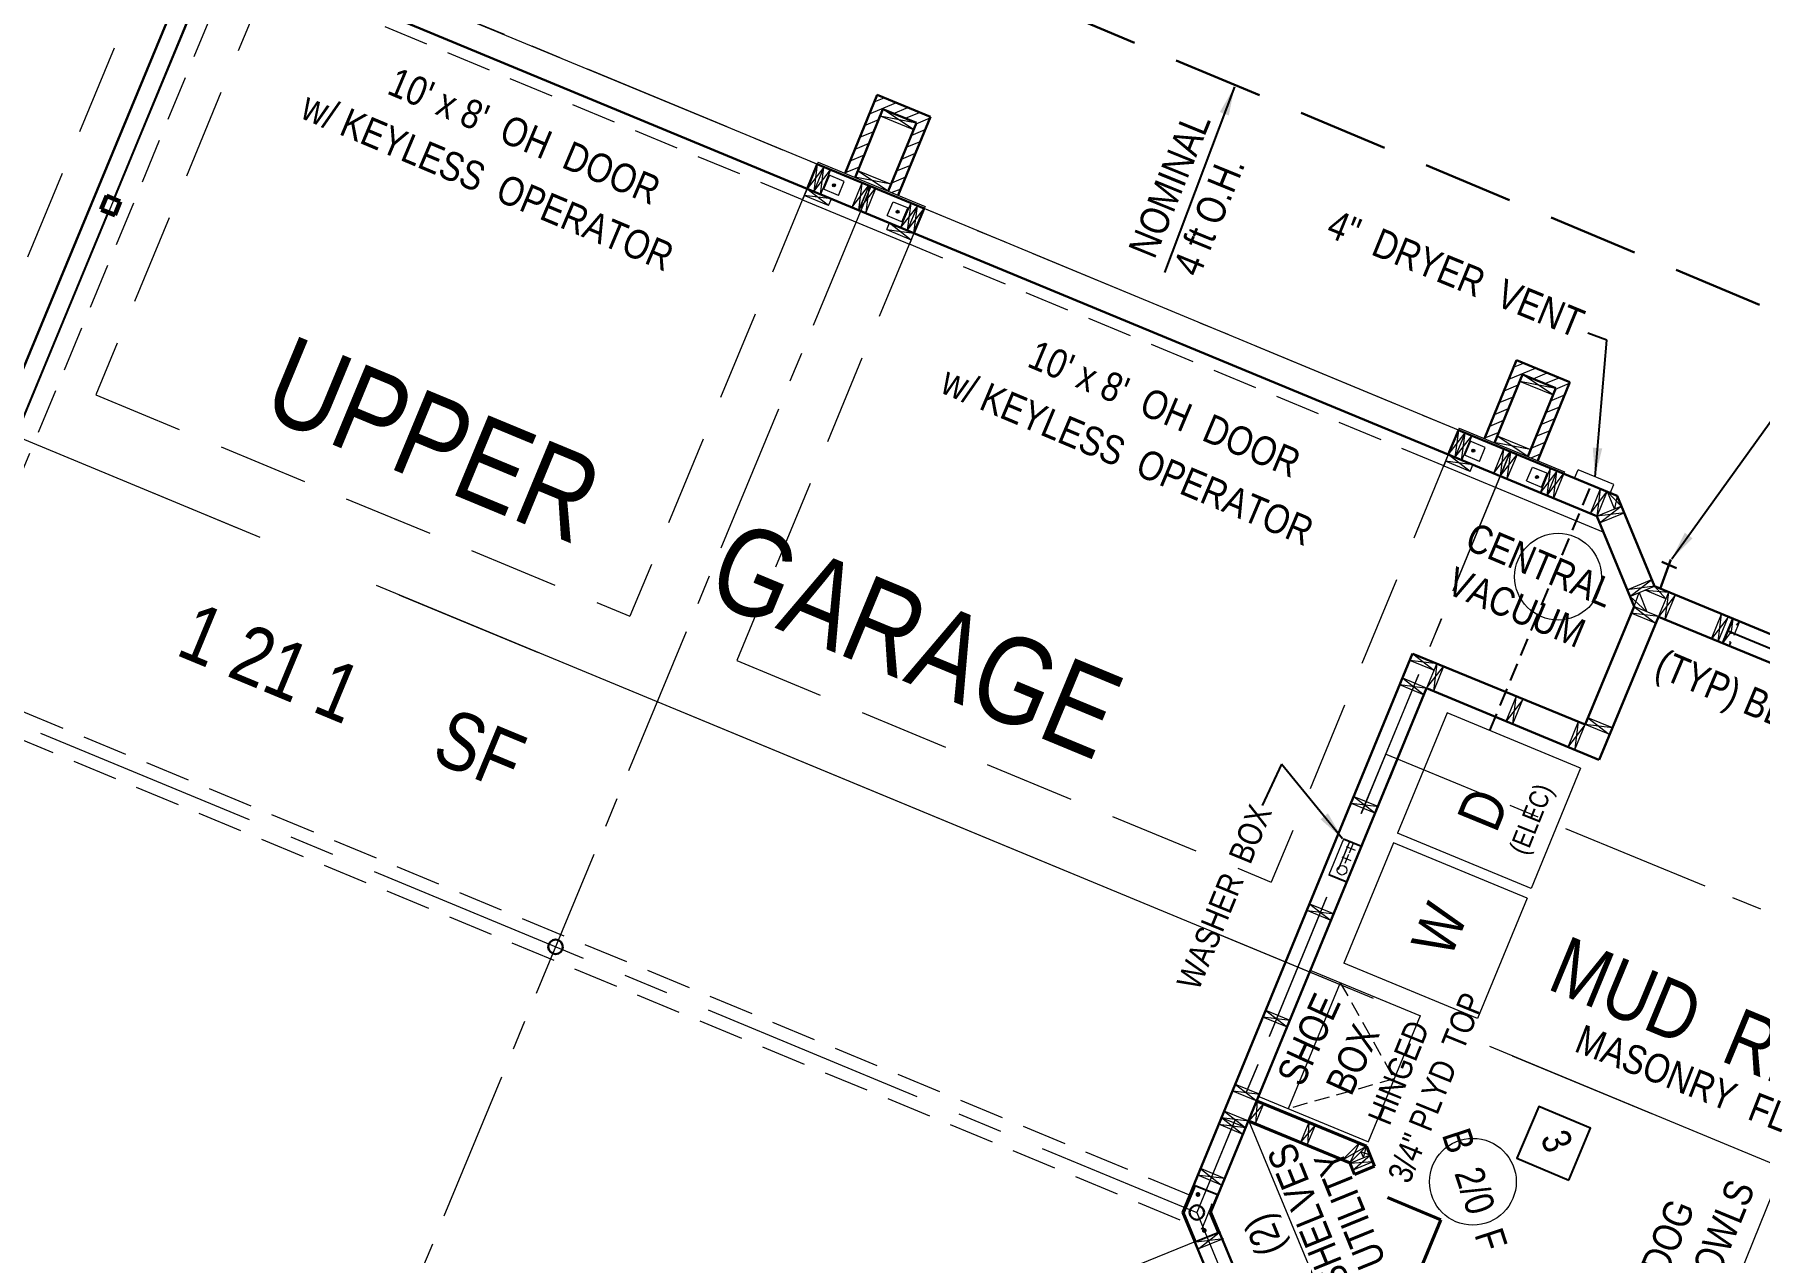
# Model space of a CAD drawing. Header units: inches. Extents: x 2775 to 35798, y 1675 to 10350.
# Drawn here: x 12235.5 to 12593.4, y 3958.2 to 4210.8 of the extents above; entities that cross this region are included whole.
import ezdxf

# ---------------------------------------------------------------- set-up
doc = ezdxf.new("R2010")
doc.units = ezdxf.units.IN
doc.header["$LTSCALE"] = 0.5
doc.header["$MEASUREMENT"] = 0
doc.linetypes.add('CENTER', pattern=[2, 1.25, -0.25, 0.25, -0.25])
doc.linetypes.add('HIDDEN', pattern=[0.375, 0.25, -0.125])
for name, color, linetype, lineweight in [('APPLIANCES', 7, 'CONTINUOUS', 9), ('BUILT-INS', 6, 'CONTINUOUS', 9), ('DOORS', 7, 'CONTINUOUS', 30), ('FOUNDATION', 7, 'CONTINUOUS', 30), ('GRID', 1, 'CENTER', 20), ('INT WALLS', 7, 'CONTINUOUS', 40), ('LAYOUT', 6, 'CONTINUOUS', 9), ('MASONRY', 16, 'HIDDEN', 30), ('MILLWORK', 7, 'CONTINUOUS', 20), ('PLUMBING', 7, 'CONTINUOUS', 20), ('ROOF BEAMS', 3, 'HIDDEN', 30), ('ROOFLINE', 7, 'HIDDEN', 30), ('WALL FRAMING', 7, 'CONTINUOUS', 30), ('WALLS', 7, 'CONTINUOUS', 30), ('WINDOWS', 5, 'CONTINUOUS', 30)]:
    doc.layers.add(name, color=color, linetype=linetype, lineweight=lineweight)
for name, color, linetype in [('LLFOUND', 7, 'CONTINUOUS'), ('LLMECH_EQUIP', 7, 'CONTINUOUS'), ('LLPLUMBING', 102, 'CONTINUOUS'), ('STEEL', 5, 'CONTINUOUS'), ('TEXT', 7, 'CONTINUOUS')]:
    doc.layers.add(name, color=color, linetype=linetype)
doc.styles.add('ARCHENT', font='technical.ttf', dxfattribs={"height": 6})
doc.styles.add('ARCHENTLTD', font='technical.ttf', dxfattribs={"height": 6})
doc.dimstyles.new('ARCHENTLTD', dxfattribs={"dimtxt": 12, "dimasz": 6, "dimexe": 9, "dimexo": 3, "dimgap": 1, "dimtad": 0, "dimdec": 4, "dimzin": 1, "dimdsep": 46, "dimlunit": 4, "dimtxsty": 'ARCHENT', "dimcen": 6, "dimaunit": 1, "dimadec": 5, "dimazin": 0, "dimtfac": 1, "dimtdec": 4, "dimtofl": 0, "dimtmove": 0, "dimatfit": 3, "dimfxl": 1, "dimfrac": 2, "dimtolj": 1, "dimtzin": 0, "dimarcsym": 0})

msp = doc.modelspace()

# ---------------------------------------------------------------- hatches: boundary and pattern name
at = {"layer": 'MASONRY', "lineweight": 9, "ltscale": 75}
h = msp.add_hatch(dxfattribs=at)
h.set_pattern_fill('ANSI31', color=256, scale=15, angle=22.5, style=0)
h.set_pattern_definition([(202.555994, (5459.0248, 16039.7), (-0.719224, 1.73157207), [])])
h.paths.add_polyline_path([(12405.91474, 4181.57454), (12403.48573, 4181.57335), (12410.27812, 4198.29565), (12421.37774, 4193.73287), (12414.51234, 4177.03178), (12412.78785, 4178.75458), (12418.44125, 4192.5073), (12411.51242, 4195.35557)])
h = msp.add_hatch(dxfattribs=at)
h.set_pattern_fill('ANSI31', color=256, scale=15, angle=22.5, style=0)
h.set_pattern_definition([(202.555994, (5591.6893, 15984.6607), (-0.719224, 1.73157207), [])])
h.paths.add_polyline_path([(12538.57926, 4126.53528), (12536.15025, 4126.53409), (12542.94264, 4143.25639), (12554.04226, 4138.69361), (12547.17686, 4121.99252), (12545.45237, 4123.71532), (12551.10577, 4137.46804), (12544.17695, 4140.31631)])
at = {"layer": 'WALL FRAMING', "lineweight": 9, "ltscale": 150}
for points in [[(12401.6311, 4179.53824, 1), (12401.0061, 4179.53824, 1)], [(12414.8464, 4174.0605, 1), (12414.2214, 4174.0605, 1)], [(12534.29351, 4124.49398, 1), (12533.66851, 4124.49398, 1)], [(12547.5088, 4119.01624, 1), (12546.8838, 4119.01624, 1)]]:
    msp.add_hatch(color=256, dxfattribs=at).paths.add_polyline_path(points)

# ---------------------------------------------------------------- linework, layer by layer
at = {"layer": 'APPLIANCES', "ltscale": 50}
for p, q in [((12528.53566, 4070.10146), (12518.2518, 4045.13656)), ((12556.24804, 4058.61106), (12545.96418, 4033.64617)), ((12517.41547, 4043.14037), (12507.13161, 4018.17547)), ((12545.12785, 4031.64998), (12534.84399, 4006.68508))]:
    msp.add_line(p, q, dxfattribs=at)
at = {"layer": 'APPLIANCES', "linetype": 'Continuous', "lineweight": 20, "ltscale": 40}
msp.add_circle((12551.56064, 4098.35456), 9, dxfattribs=at)
at = {"layer": 'BUILT-INS', "linetype": 'Continuous', "lineweight": 9, "ltscale": 40}
msp.add_line((12566.50612, 4094.22047), (12567.30987, 4092.17776), dxfattribs=at)
at = {"layer": 'BUILT-INS', "linetype": 'Continuous', "lineweight": 9, "ltscale": 25}
for p, q in [((12500.30742, 4016.63881), (12523.03315, 4007.24451)), ((12489.50059, 3990.49603), (12512.22632, 3981.10173))]:
    msp.add_line(p, q, dxfattribs=at)
at = {"layer": 'BUILT-INS', "linetype": 'Continuous', "ltscale": 10}
for p, q in [((12506.3984, 4014.12094), (12495.54714, 3987.99655)), ((12522.9887, 4007.26289), (12512.18189, 3981.12013))]:
    msp.add_line(p, q, dxfattribs=at)
at = {"layer": 'BUILT-INS', "linetype": 'HIDDEN', "lineweight": 9, "ltscale": 25}
for p, q in [((12506.3984, 4014.12094), (12517.58529, 3994.19151)), ((12517.58529, 3994.19151), (12495.54714, 3987.99655))]:
    msp.add_line(p, q, dxfattribs=at)
at = {"layer": 'BUILT-INS', "ltscale": 75}
msp.add_line((12596.013, 3970.29662), (12586.51419, 3946.88768), dxfattribs=at)
at = {"layer": 'DOORS', "linetype": 'HIDDEN', "lineweight": 9, "ltscale": 150}
for p, q in [((12262.74349, 4233.95666), (12216.83874, 4123.08397)), ((12284.91673, 4224.76586), (12248.19292, 4136.0677)), ((12395.73555, 4178.83145), (12359.01175, 4090.1333)), ((12417.90879, 4169.64065), (12381.18499, 4080.94249)), ((12248.19292, 4136.0677), (12359.01175, 4090.1333)), ((12528.79859, 4123.67682), (12492.07479, 4034.97867)), ((12381.18499, 4080.94249), (12492.0393, 4034.99338))]:
    msp.add_line(p, q, dxfattribs=at)
at = {"layer": 'DOORS', "linetype": 'Continuous', "ltscale": 150}
for p, q in [((12284.91673, 4224.76586), (12395.77104, 4178.81674)), ((12417.94427, 4169.62594), (12528.79859, 4123.67682))]:
    msp.add_line(p, q, dxfattribs=at)
at = {"layer": 'DOORS', "color": 7, "linetype": 'Continuous', "lineweight": 25, "ltscale": 25, "flags": 128}
msp.add_lwpolyline([(12553.79028, 3973.19554), (12558.31653, 3983.95007), (12547.56199, 3988.47632), (12543.03575, 3977.72178)], close=True, dxfattribs=at)
at = {"layer": 'DOORS', "color": 7, "linetype": 'Continuous', "lineweight": 20, "ltscale": 7.5}
msp.add_circle((12533.89103, 3972.84057), 9, dxfattribs=at)
at = {"layer": 'FOUNDATION', "ltscale": 50}
msp.add_line((12270.13435, 4230.89142), (12179.68139, 4012.66956), dxfattribs=at)
at = {"layer": 'FOUNDATION', "linetype": 'HIDDEN', "lineweight": 9, "ltscale": 75}
for p, q in [((12277.52464, 4227.82814), (12188.34395, 4012.6757)), ((12394.81377, 4176.50728), (12283.95945, 4222.45639)), ((12527.84132, 4121.36736), (12416.987, 4167.31647))]:
    msp.add_line(p, q, dxfattribs=at)
at = {"layer": 'FOUNDATION', "lineweight": 20, "ltscale": 50}
for p, q in [((12397.87704, 4183.89757), (12287.02273, 4229.84668)), ((12530.90645, 4128.76142), (12420.05028, 4174.70676))]:
    msp.add_line(p, q, dxfattribs=at)
at = {"layer": 'FOUNDATION', "lineweight": 20, "ltscale": 75}
for p, q in [((12395.77104, 4178.81674), (12394.81377, 4176.50728)), ((12394.81377, 4176.50728), (12416.987, 4167.31647)), ((12417.94427, 4169.62594), (12416.987, 4167.31647)), ((12528.79859, 4123.67682), (12527.84132, 4121.36736)), ((12527.84132, 4121.36736), (12560.87985, 4107.66817))]:
    msp.add_line(p, q, dxfattribs=at)
at = {"layer": 'GRID', "ltscale": 50}
for p, q in [((12563.92796, 4115.07071), (12113.34886, 4301.83572)), ((12674.48142, 3995.88837), (12515.80143, 4061.56686)), ((12476.62773, 3966.47004), (12506.23045, 3895.14686))]:
    msp.add_line(p, q, dxfattribs=at)
at = {"layer": 'GRID', "ltscale": 75}
for p, q in [((12273.83054, 4229.3623), (12145.20074, 3919.03709)), ((11890.26802, 4209.49904), (12476.62797, 3966.47062))]:
    msp.add_line(p, q, dxfattribs=at)
at = {"layer": 'GRID', "linetype": 'CENTER', "lineweight": 20, "ltscale": 50}
msp.add_line((12408.96409, 4179.30321), (12296.60793, 3908.23889), dxfattribs=at)
at = {"layer": 'GRID', "linetype": 'CENTER', "lineweight": 9, "ltscale": 50}
for p, q in [((12541.64688, 4124.30844), (12476.62773, 3966.47004)), ((12541.62606, 4124.2579), (12476.62797, 3966.47062))]:
    msp.add_line(p, q, dxfattribs=at)
at = {"layer": 'INT WALLS', "ltscale": 75}
for p, q in [((12511.79668, 3980.22025), (12489.11513, 3989.56352)), ((12508.3525, 3976.77217), (12487.40116, 3985.40271)), ((12527.27653, 3964.96619), (12516.1911, 3969.56111)), ((12522.68162, 3953.88076), (12527.27653, 3964.96619))]:
    msp.add_line(p, q, dxfattribs=at)
at = {"layer": 'INT WALLS', "linetype": 'Continuous', "ltscale": 25}
for p, q in [((12511.79668, 3980.22025), (12513.51536, 3976.06137)), ((12508.3525, 3976.77217), (12509.35747, 3974.34032))]:
    msp.add_line(p, q, dxfattribs=at)
at = {"layer": 'INT WALLS', "ltscale": 50}
msp.add_line((12513.51535, 3976.06138), (12509.35747, 3974.34032), dxfattribs=at)
at = {"layer": 'LAYOUT', "color": 6, "linetype": 'CENTER', "lineweight": 5, "ltscale": 250}
for p, q in [((12975.24561, 3819.59345), (11433.02486, 4458.12095)), ((14529.67036, 3176.01313), (12259.80657, 4115.80753))]:
    msp.add_line(p, q, dxfattribs=at)
at = {"layer": 'LLFOUND', "color": 5, "linetype": 'Continuous'}
for p, q in [((12476.28792, 3972.05968), (12473.94992, 3966.48036)), ((12476.28146, 3972.04427), (12480.87995, 3970.16426)), ((12480.87995, 3970.16426), (12479.32527, 3966.42649)), ((12476.44931, 3960.41449), (12473.94992, 3966.48036)), ((12481.02552, 3962.30008), (12479.32527, 3966.42649)), ((12476.44931, 3960.41449), (12481.02552, 3962.30008))]:
    msp.add_line(p, q, dxfattribs=at)
at = {"layer": 'LLFOUND', "color": 5, "linetype": 'Continuous', "const_width": 0.5}
for points in [[(12476.94779, 3969.9717, -1), (12476.75731, 3970.43399, -1)], [(12478.25863, 3962.51196, -1), (12478.06814, 3962.97425, -1)]]:
    msp.add_lwpolyline(points, format="xyb", close=True, dxfattribs=at)
at = {"layer": 'LLMECH_EQUIP', "linetype": 'Continuous', "lineweight": 20, "ltscale": 25}
for p, q in [((12554.99283, 4118.76146), (12555.72321, 4120.52832)), ((12563.11643, 4117.47213), (12555.72321, 4120.52832)), ((12562.38605, 4115.70527), (12563.11643, 4117.47213))]:
    msp.add_line(p, q, dxfattribs=at)
at = {"layer": 'LLMECH_EQUIP', "linetype": 'HIDDEN', "ltscale": 30}
msp.add_line((12537.41603, 4066.41939), (12558.41883, 4117.28061), dxfattribs=at)
at = {"layer": 'LLPLUMBING', "color": 5, "linetype": 'Continuous', "lineweight": 30, "ltscale": 25}
for p, q in [((12572.7763, 4095.86538), (12574.9834, 4101.92795)), ((12576.15845, 4100.13632), (12573.08381, 4101.43564))]:
    msp.add_line(p, q, dxfattribs=at)
at = {"layer": 'LLPLUMBING', "color": 5, "linetype": 'Continuous', "lineweight": 20, "ltscale": 175}
msp.add_line((12507.03933, 4043.93415), (12504.0335, 4036.51234), dxfattribs=at)
at = {"layer": 'LLPLUMBING', "color": 5, "linetype": 'Continuous', "ltscale": 175}
for p, q in [((12510.78902, 4042.38411), (12507.03933, 4043.93415)), ((12507.73283, 4034.99089), (12504.03619, 4036.519))]:
    msp.add_line(p, q, dxfattribs=at)
at = {"layer": 'LLPLUMBING', "color": 5, "linetype": 'Continuous', "lineweight": 9, "ltscale": 175}
for p, q in [((12508.11059, 4040.73122), (12507.36175, 4038.8767)), ((12509.51109, 4041.58692), (12507.65657, 4042.33576)), ((12508.95825, 4042.8886), (12508.20942, 4041.03408)), ((12508.66343, 4039.42955), (12506.80891, 4040.17838))]:
    msp.add_line(p, q, dxfattribs=at)
msp.add_circle((12506.76388, 4037.47112), 1, dxfattribs=at)
at = {"layer": 'MASONRY', "linetype": 'Continuous', "lineweight": 30, "ltscale": 1.5}
for p, q in [((12403.67369, 4182.0361), (12410.27822, 4198.2959)), ((12410.27812, 4198.29565), (12421.37774, 4193.73287)), ((12421.37774, 4193.73287), (12414.69207, 4177.46899)), ((12536.33617, 4126.99181), (12542.94275, 4143.25664)), ((12542.94264, 4143.25639), (12554.04226, 4138.69361)), ((12554.04226, 4138.69361), (12547.35452, 4122.4247))]:
    msp.add_line(p, q, dxfattribs=at)
at = {"layer": 'MILLWORK', "ltscale": 75}
for p, q in [((12556.24804, 4058.61106), (12528.53566, 4070.10146)), ((12545.96418, 4033.64617), (12518.2518, 4045.13656)), ((12545.12785, 4031.64998), (12517.41547, 4043.14037)), ((12534.84399, 4006.68508), (12507.13161, 4018.17547))]:
    msp.add_line(p, q, dxfattribs=at)
at = {"layer": 'MILLWORK', "ltscale": 50}
msp.add_line((12487.40116, 3985.40271), (12503.73876, 3946.0398), dxfattribs=at)
at = {"layer": 'PLUMBING', "linetype": 'Continuous', "lineweight": 9, "ltscale": 0.25}
for p, q in [((12557.20358, 4067.71252), (12537.37555, 4075.9181)), ((12454.3349, 3951.53681), (12476.61411, 3960.5878))]:
    msp.add_line(p, q, dxfattribs=at)
at = {"layer": 'ROOF BEAMS', "lineweight": 20, "ltscale": 75}
for p, q in [((12076.82174, 4135.15499), (12479.75645, 3968.15702)), ((12074.72274, 4130.07127), (12477.65065, 3963.07612)), ((12479.75645, 3968.15702), (12477.64658, 3963.06631))]:
    msp.add_line(p, q, dxfattribs=at)
at = {"layer": 'ROOFLINE', "linetype": 'HIDDEN', "ltscale": 150}
msp.add_line((12593.36316, 4154.72978), (12115.85415, 4354.82099), dxfattribs=at)
at = {"layer": 'STEEL', "color": 5, "lineweight": 25, "ltscale": 150}
for p, q in [((12252.00645, 4176.7107), (12271.81576, 4224.74606)), ((12232.18137, 4128.88179), (12250.85768, 4173.93923))]:
    msp.add_line(p, q, dxfattribs=at)
at = {"layer": 'STEEL', "linetype": 'Continuous', "lineweight": 60, "ltscale": 90}
for p, q in [((12250.46254, 4177.33448), (12249.33872, 4174.55292)), ((12250.46254, 4177.33448), (12249.33872, 4174.55292)), ((12253.24409, 4176.21066), (12250.46254, 4177.33448)), ((12253.24409, 4176.21066), (12250.46254, 4177.33448)), ((12249.33872, 4174.55292), (12252.12027, 4173.4291)), ((12249.33872, 4174.55292), (12252.12027, 4173.4291)), ((12252.12027, 4173.4291), (12253.24409, 4176.21066)), ((12252.12027, 4173.4291), (12253.24409, 4176.21066))]:
    msp.add_line(p, q, dxfattribs=at)
at = {"layer": 'STEEL', "lineweight": 30, "ltscale": 75}
for centre in [(12343.58199, 4021.56752), (12476.62773, 3966.47004)]:
    msp.add_circle(centre, 1.5, dxfattribs=at)
at = {"layer": 'WALL FRAMING', "lineweight": 9, "ltscale": 150}
for p, q in [((12417.87094, 4191.11995), (12411.51242, 4195.35557)), ((12410.94793, 4193.96582), (12418.44125, 4192.5073)), ((12397.87704, 4183.89757), (12397.15672, 4178.24238)), ((12399.26272, 4183.3232), (12395.77104, 4178.81674)), ((12397.15672, 4178.24238), (12400.6484, 4182.74884)), ((12398.5424, 4177.66802), (12399.26272, 4183.3232)), ((12413.17935, 4179.75938), (12405.68022, 4181.2203)), ((12406.25633, 4182.60526), (12412.60904, 4178.37203)), ((12400.80341, 4176.73082), (12395.14823, 4177.45115)), ((12400.22905, 4175.34515), (12395.72259, 4178.83683)), ((12405.05213, 4174.92729), (12408.54152, 4179.43552)), ((12407.15555, 4180.00918), (12406.4381, 4174.35363)), ((12406.54619, 4174.49171), (12410.03558, 4178.99994)), ((12408.64961, 4179.57361), (12407.93216, 4173.91805)), ((12418.6646, 4175.28112), (12415.17292, 4170.77467)), ((12417.27892, 4175.85549), (12416.5586, 4170.2003)), ((12416.5586, 4170.2003), (12420.05028, 4174.70676)), ((12417.94427, 4169.62594), (12418.6646, 4175.28112)), ((12412.28909, 4170.34626), (12417.94427, 4169.62594)), ((12412.86345, 4171.73194), (12417.36991, 4168.24026)), ((12543.61033, 4138.92156), (12551.10365, 4137.46304)), ((12550.53334, 4136.07568), (12544.17482, 4140.3113)), ((12528.77889, 4123.62929), (12532.28237, 4128.18651)), ((12530.88489, 4128.71011), (12530.16457, 4123.05493)), ((12530.16457, 4123.05493), (12533.67431, 4127.59912)), ((12531.55024, 4122.48056), (12532.28237, 4128.18651)), ((12538.91873, 4127.561), (12545.27144, 4123.32777)), ((12533.30505, 4120.18514), (12528.79859, 4123.67682)), ((12538.1681, 4119.77053), (12541.65749, 4124.27876)), ((12545.84175, 4124.71512), (12538.34262, 4126.17603)), ((12540.27152, 4124.85242), (12539.55407, 4119.19687)), ((12539.58104, 4119.19653), (12543.07043, 4123.70476)), ((12541.68446, 4124.27842), (12540.96701, 4118.62287)), ((12533.87941, 4121.57082), (12528.22423, 4122.29115)), ((12551.327, 4120.23686), (12547.83532, 4115.7304)), ((12549.94132, 4120.81122), (12549.221, 4115.15604)), ((12549.221, 4115.15604), (12552.71268, 4119.6625)), ((12550.60668, 4114.58167), (12551.327, 4120.23686)), ((12558.20692, 4111.41468), (12561.69631, 4115.92291)), ((12560.31034, 4116.49657), (12559.59289, 4110.84102)), ((12564.68978, 4112.99663), (12561.84466, 4115.93416)), ((12560.18756, 4109.5004), (12564.69083, 4112.9962)), ((12563.80717, 4115.12049), (12563.30463, 4112.421)), ((12565.26572, 4111.61075), (12559.61193, 4110.88555)), ((12571.57079, 4096.36325), (12565.91701, 4095.63806)), ((12566.49264, 4094.2529), (12570.9959, 4097.74871)), ((12566.50612, 4094.22047), (12569.97423, 4091.07457)), ((12567.34772, 4092.17859), (12568.40751, 4095.04867)), ((12569.6694, 4095.53504), (12574.52681, 4095.14121)), ((12573.95575, 4093.76153), (12571.57079, 4096.36325)), ((12575.91278, 4094.56755), (12572.42381, 4090.06036)), ((12573.80978, 4089.4867), (12574.52681, 4095.14121)), ((12572.38307, 4090.07719), (12566.73603, 4090.79187)), ((12567.30987, 4092.17776), (12571.80701, 4088.69221)), ((12586.88676, 4089.98497), (12583.3978, 4085.47779)), ((12584.78377, 4084.90412), (12585.50079, 4090.55863)), ((12526.48348, 4080.2816), (12520.83644, 4080.99628)), ((12521.41028, 4082.38218), (12525.90742, 4078.89662)), ((12526.4205, 4080.31848), (12525.69328, 4074.6396)), ((12519.33406, 4077.27344), (12523.83121, 4073.78788)), ((12524.30773, 4075.21408), (12527.80647, 4079.74482)), ((12524.40726, 4075.17286), (12518.76022, 4075.88754)), ((12544.28347, 4072.88443), (12540.7945, 4068.37724)), ((12542.18047, 4067.80358), (12542.89749, 4073.45809)), ((12557.20358, 4067.71252), (12553.71461, 4063.20533)), ((12555.10059, 4062.63167), (12555.81761, 4068.28618)), ((12562.85061, 4066.99784), (12557.20358, 4067.71252)), ((12557.77741, 4069.09841), (12562.27456, 4065.61286)), ((12514.352, 4050.61736), (12508.70496, 4051.33204)), ((12509.2788, 4052.71794), (12513.77594, 4049.23238)), ((12500.09601, 4030.45722), (12504.59316, 4026.97167)), ((12505.16921, 4028.35664), (12499.52218, 4029.07132)), ((12490.91554, 4008.37432), (12495.41269, 4004.88876)), ((12495.98875, 4006.27374), (12490.34171, 4006.98842)), ((12489.74591, 3990.9175), (12484.09887, 3991.63218)), ((12484.67271, 3993.01808), (12489.16985, 3989.53252)), ((12482.32795, 3987.50329), (12486.8251, 3984.01774)), ((12487.42639, 3985.4016), (12490.53317, 3988.9858)), ((12489.1472, 3989.55946), (12488.81228, 3984.82773)), ((12486.80181, 3984.03579), (12481.15478, 3984.75046)), ((12481.72861, 3986.13636), (12486.22576, 3982.65081)), ((12487.40116, 3985.40271), (12481.75412, 3986.11739)), ((12498.16724, 3980.96928), (12501.27401, 3984.55348)), ((12499.88804, 3985.12714), (12499.55313, 3980.39542)), ((12513.13342, 3976.98557), (12508.40342, 3976.65156)), ((12508.97539, 3975.26489), (12512.55986, 3978.37158)), ((12482.34306, 3973.5261), (12476.69602, 3974.24078)), ((12477.26986, 3975.62667), (12481.767, 3972.14112)), ((12477.02354, 3959.02876), (12481.53147, 3962.51728)), ((12482.15732, 3961.01185), (12476.50241, 3960.29541))]:
    msp.add_line(p, q, dxfattribs=at)
at = {"layer": 'WALL FRAMING', "lineweight": 20, "ltscale": 1.5}
for p, q in [((12410.94212, 4193.96821), (12417.87094, 4191.11995)), ((12406.25052, 4182.60765), (12413.17935, 4179.75938)), ((12543.60452, 4138.92395), (12550.53334, 4136.07568)), ((12538.91292, 4127.56338), (12545.84175, 4124.71512))]:
    msp.add_line(p, q, dxfattribs=at)
at = {"layer": 'WALL FRAMING', "lineweight": 20, "ltscale": 150}
for p, q in [((12398.0685, 4184.35946), (12397.87747, 4183.89861)), ((12400.22905, 4175.34515), (12400.80341, 4176.73082)), ((12420.24173, 4175.16865), (12420.05071, 4174.7078)), ((12412.28909, 4170.34626), (12412.86345, 4171.73194)), ((12531.07823, 4129.17655), (12530.8872, 4128.7157)), ((12533.30505, 4120.18514), (12533.87941, 4121.57082)), ((12552.90413, 4120.12439), (12552.71311, 4119.66354))]:
    msp.add_line(p, q, dxfattribs=at)
at = {"layer": 'WALL FRAMING', "lineweight": 20, "ltscale": 75}
for p, q in [((12398.0685, 4184.35946), (12420.24173, 4175.16865)), ((12399.26272, 4183.3232), (12397.15672, 4178.24238)), ((12400.6484, 4182.74884), (12398.5424, 4177.66802)), ((12400.22905, 4175.34515), (12395.14823, 4177.45115)), ((12407.1583, 4180.01583), (12405.05213, 4174.92729)), ((12408.54427, 4179.44217), (12406.4381, 4174.35363)), ((12408.65236, 4179.58026), (12406.54619, 4174.49171)), ((12410.03833, 4179.0066), (12407.93216, 4173.91805)), ((12417.27892, 4175.85549), (12415.17292, 4170.77467)), ((12418.6646, 4175.28112), (12416.5586, 4170.2003)), ((12412.28909, 4170.34626), (12417.36991, 4168.24026)), ((12532.28237, 4128.18651), (12530.16457, 4123.05493)), ((12531.07634, 4129.17201), (12552.90413, 4120.12439)), ((12533.67431, 4127.59912), (12531.55024, 4122.48056)), ((12540.27427, 4124.85907), (12538.1681, 4119.77053)), ((12541.63077, 4124.203), (12539.52459, 4119.11445)), ((12541.71669, 4124.36749), (12539.61051, 4119.27895)), ((12543.07319, 4123.71141), (12540.96701, 4118.62287)), ((12533.30505, 4120.18514), (12528.22423, 4122.29115)), ((12549.94132, 4120.81122), (12547.83532, 4115.7304)), ((12551.327, 4120.23686), (12549.221, 4115.15604)), ((12552.70983, 4119.65565), (12550.60366, 4114.5671)), ((12560.31309, 4116.50322), (12558.20692, 4111.41468)), ((12561.69906, 4115.92956), (12559.59289, 4110.84102)), ((12563.30494, 4112.42027), (12561.84466, 4115.93416)), ((12559.6112, 4110.88525), (12564.69009, 4112.9959)), ((12564.69009, 4112.9959), (12563.80717, 4115.12049)), ((12560.18683, 4109.5001), (12565.26572, 4111.61075)), ((12565.91627, 4095.63775), (12570.99516, 4097.7484)), ((12566.4919, 4094.2526), (12571.57079, 4096.36325)), ((12572.42381, 4090.06036), (12574.52681, 4095.14121)), ((12573.80978, 4089.4867), (12575.91278, 4094.56755)), ((12583.3978, 4085.47779), (12585.50079, 4090.55863)), ((12584.78377, 4084.90412), (12586.88676, 4089.98497)), ((12526.42325, 4080.32513), (12524.30766, 4075.21411)), ((12527.80922, 4079.75147), (12525.69328, 4074.6396)), ((12540.7945, 4068.37724), (12542.89749, 4073.45809)), ((12542.18047, 4067.80358), (12544.28347, 4072.88443)), ((12553.71461, 4063.20533), (12555.81761, 4068.28618)), ((12555.10059, 4062.63167), (12557.20358, 4067.71252)), ((12518.69769, 4061.37752), (12516.64713, 4056.42336)), ((12490.46394, 3989.02961), (12488.74025, 3984.86515)), ((12499.88795, 3985.12584), (12498.16426, 3980.96138)), ((12501.20479, 3984.5973), (12499.4811, 3980.43284)), ((12512.55986, 3978.37158), (12508.40183, 3976.6509)), ((12513.13342, 3976.98557), (12508.97539, 3975.26489)), ((12476.44931, 3960.41449), (12481.53147, 3962.51728)), ((12477.04773, 3958.9688), (12482.12988, 3961.07158))]:
    msp.add_line(p, q, dxfattribs=at)
at = {"layer": 'WALL FRAMING', "color": 9, "linetype": 'Continuous', "lineweight": 5, "ltscale": 150}
for p, q in [((12399.21024, 4178.72147), (12400.40801, 4181.60781)), ((12403.42696, 4180.35502), (12400.2059, 4181.68953)), ((12402.2701, 4177.4517), (12403.42696, 4180.35502)), ((12402.2701, 4177.4517), (12399.01287, 4178.80338)), ((12412.38529, 4173.25896), (12413.62162, 4176.12933)), ((12412.38529, 4173.25896), (12415.64362, 4171.90993)), ((12413.62162, 4176.12933), (12416.84224, 4174.79376)), ((12415.44618, 4171.99167), (12416.6416, 4174.87899)), ((12536.43481, 4125.16757), (12533.21375, 4126.50208)), ((12535.27795, 4122.26425), (12532.02071, 4123.61592)), ((12532.21809, 4123.53402), (12533.41585, 4126.42036)), ((12535.27795, 4122.26425), (12536.43481, 4125.16757)), ((12545.04769, 4118.21469), (12546.28402, 4121.08507)), ((12546.28402, 4121.08507), (12549.50464, 4119.7495)), ((12548.10858, 4116.94741), (12549.304, 4119.83473)), ((12545.04769, 4118.21469), (12548.30602, 4116.86566))]:
    msp.add_line(p, q, dxfattribs=at)
at = {"layer": 'WALL FRAMING', "linetype": 'Continuous', "lineweight": 9, "ltscale": 40}
msp.add_line((12568.40751, 4095.04867), (12569.97423, 4091.07457), dxfattribs=at)
at = {"layer": 'WALL FRAMING', "color": 7, "lineweight": 20, "ltscale": 75}
for p, q in [((12573.95575, 4093.76153), (12569.6694, 4095.53504)), ((12571.8145, 4088.69751), (12566.7413, 4090.79809)), ((12572.38307, 4090.07719), (12567.30987, 4092.17776)), ((12525.91491, 4078.90193), (12520.84171, 4081.0025)), ((12524.40726, 4075.17286), (12519.33406, 4077.27344)), ((12523.83869, 4073.79319), (12518.76549, 4075.89377)), ((12562.28204, 4065.61816), (12557.20884, 4067.71874)), ((12562.85061, 4066.99784), (12557.77741, 4069.09841)), ((12513.78343, 4049.23769), (12508.71023, 4051.33826)), ((12514.352, 4050.61736), (12509.2788, 4052.71794)), ((12505.16921, 4028.35664), (12500.09601, 4030.45722)), ((12504.60065, 4026.97697), (12499.52744, 4029.07755)), ((12495.98875, 4006.27374), (12490.91554, 4008.37432)), ((12495.42018, 4004.89407), (12490.34698, 4006.99465)), ((12489.17734, 3989.53783), (12484.10414, 3991.6384)), ((12489.74591, 3990.9175), (12484.67271, 3993.01808)), ((12487.40116, 3985.40271), (12482.32795, 3987.50329)), ((12486.23324, 3982.65611), (12481.16004, 3984.75669)), ((12486.83259, 3984.02304), (12481.75938, 3986.12362)), ((12481.77449, 3972.14642), (12476.70129, 3974.247)), ((12482.34306, 3973.5261), (12477.26986, 3975.62667))]:
    msp.add_line(p, q, dxfattribs=at)
at = {"layer": 'WALL FRAMING', "linetype": 'HIDDEN', "lineweight": 9, "ltscale": 25}
for p, q in [((12585.72827, 4084.56857), (12589.20496, 4089.04881)), ((12587.81193, 4089.60541), (12587.11435, 4083.99517))]:
    msp.add_line(p, q, dxfattribs=at)
at = {"layer": 'WALL FRAMING', "linetype": 'HIDDEN', "lineweight": 20, "ltscale": 25}
msp.add_line((12589.20555, 4089.05022), (12587.10424, 4083.97074), dxfattribs=at)
at = {"layer": 'WALL FRAMING', "lineweight": 20, "ltscale": 50}
for p, q in [((12506.85043, 3977.39092), (12510.29461, 3980.839)), ((12508.3525, 3976.77217), (12511.79668, 3980.22025))]:
    msp.add_line(p, q, dxfattribs=at)
at = {"layer": 'WALL FRAMING', "lineweight": 9, "ltscale": 50}
for p, q in [((12506.85043, 3977.39092), (12511.79668, 3980.22025)), ((12510.29461, 3980.839), (12508.3525, 3976.77217)), ((12511.79668, 3980.22025), (12510.29461, 3980.839)), ((12511.17452, 3977.7983), (12511.79668, 3980.22025)), ((12511.79668, 3980.22025), (12512.55986, 3978.37158)), ((12512.55986, 3978.37158), (12510.64862, 3979.07089))]:
    msp.add_line(p, q, dxfattribs=at)
at = {"layer": 'WALL FRAMING', "linetype": 'Continuous', "lineweight": 20, "ltscale": 25}
msp.add_line((12510.64862, 3979.07089), (12511.17452, 3977.7983), dxfattribs=at)
at = {"layer": 'WALL FRAMING', "color": 9, "linetype": 'Continuous', "lineweight": 5, "ltscale": 150}
for centre in [(12401.3186, 4179.53824), (12414.5339, 4174.0605), (12533.98101, 4124.49398), (12547.1963, 4119.01624)]:
    msp.add_circle(centre, 0.3125, dxfattribs=at)
at = {"layer": 'WALLS', "color": 7, "ltscale": 1.5}
for p, q in [((12405.75226, 4181.17454), (12411.51242, 4195.35557)), ((12411.51242, 4195.35557), (12418.44125, 4192.5073)), ((12418.44125, 4192.5073), (12412.61354, 4178.33054)), ((12538.41474, 4126.13024), (12544.17695, 4140.31631)), ((12544.17695, 4140.31631), (12551.10577, 4137.46804)), ((12551.10577, 4137.46804), (12545.27599, 4123.28625))]:
    msp.add_line(p, q, dxfattribs=at)
at = {"layer": 'WALLS', "color": 4, "ltscale": 75}
for p, q in [((12397.87704, 4183.89757), (12395.77104, 4178.81674)), ((12397.87704, 4183.89757), (12420.05028, 4174.70676)), ((12420.05028, 4174.70676), (12417.94427, 4169.62594)), ((12530.90459, 4128.75765), (12528.79859, 4123.67682)), ((12563.81691, 4115.11645), (12530.9062, 4128.76152)), ((12571.57079, 4096.36325), (12563.8169, 4115.11643)), ((12585.70894, 4084.52456), (12587.81193, 4089.60541)), ((12557.20358, 4067.71252), (12521.445, 4082.35527)), ((12560.05329, 4060.39306), (12524.30766, 4075.21411))]:
    msp.add_line(p, q, dxfattribs=at)
at = {"layer": 'WALLS', "color": 4, "ltscale": 50}
for p, q in [((12417.94427, 4169.62594), (12395.77104, 4178.81674)), ((12559.60148, 4110.90874), (12528.79859, 4123.67682)), ((12567.34772, 4092.17859), (12559.60148, 4110.90874)), ((12788.94318, 4006.58947), (12571.57079, 4096.36325)), ((12788.98227, 4000.61528), (12572.42381, 4090.06036)), ((12521.35936, 4082.39034), (12473.65204, 3966.46577)), ((12524.30766, 4075.21411), (12479.54254, 3966.49904)), ((12473.65204, 3966.46577), (12487.40996, 3933.31819)), ((12479.60367, 3966.4737), (12490.38085, 3940.50775))]:
    msp.add_line(p, q, dxfattribs=at)
at = {"layer": 'WALLS', "lineweight": 9, "ltscale": 50}
for p, q in [((12555.00416, 4118.69603), (12556.39288, 4118.12902)), ((12552.90074, 4113.61414), (12554.28671, 4113.04048))]:
    msp.add_line(p, q, dxfattribs=at)
at = {"layer": 'WALLS', "color": 4, "linetype": 'Continuous', "lineweight": 30, "ltscale": 40}
for p, q in [((12567.34772, 4092.17859), (12557.20358, 4067.71252)), ((12572.42381, 4090.06036), (12560.11463, 4060.36763))]:
    msp.add_line(p, q, dxfattribs=at)
at = {"layer": 'WINDOWS', "lineweight": 25, "ltscale": 75}
msp.add_line((12586.78364, 4087.12103), (12620.04692, 4073.35317), dxfattribs=at)

# ---------------------------------------------------------------- texts
at = {"layer": 'BUILT-INS', "linetype": 'Continuous', "ltscale": 1.5, "insert": (12511.6997, 3996.9741), "char_height": 6, "attachment_point": 5, "rotation": 65.4238889, "style": 'ARCHENTLTD'}
msp.add_mtext('SHOE \\PBOX\\P{\\H1.999x;  }', dxfattribs=at)
at = {"layer": 'BUILT-INS', "linetype": 'Continuous', "lineweight": 30, "ltscale": 1.5, "insert": (12530.85723, 3990.48055), "char_height": 5, "attachment_point": 5, "rotation": 67.9027778, "style": 'ARCHENTLTD'}
msp.add_mtext('HINGED\\P3/4" PLYD  TOP\\P\\P{\\H1.333x;  }', dxfattribs=at)
at = {"layer": 'BUILT-INS', "linetype": 'Continuous', "insert": (12574.00672, 3960.53823), "char_height": 6, "width": 271, "attachment_point": 5, "rotation": 67.6919444, "style": 'ARCHENTLTD'}
msp.add_mtext('   \\P DOG\\P     BOWLS', dxfattribs=at)
at = {"layer": 'DOORS', "color": 7, "linetype": 'Continuous', "lineweight": 30, "ltscale": 1.5, "char_height": 6, "style": 'ARCHENTLTD'}
for s, insert, attachment_point, rotation in [('NOMINAL\\P4 ft O.H.\\P{\\H1.999x;  }', (12462.26505, 4166.27615), 1, 67.8527933), ('B  2/0  F\\P{\\H1.999x;  }', (12541.1735, 3959.78136), 3, 288.0797222), ('3\\P  ', (12546.6633, 3979.37909), 5, 292.1944721)]:
    msp.add_mtext(s, dxfattribs=dict(at, insert=insert, attachment_point=attachment_point, rotation=rotation))
at = {"layer": 'LLMECH_EQUIP', "lineweight": 9, "insert": (12546.86482, 4055.80022), "char_height": 4, "attachment_point": 3, "rotation": 68.215, "style": 'ARCHENTLTD'}
msp.add_mtext('(ELEC)\\P  ', dxfattribs=at)
at = {"layer": 'PLUMBING', "ltscale": 1.5, "insert": (12557.53614, 4153.35728), "char_height": 6, "attachment_point": 3, "rotation": 337.7667269, "style": 'ARCHENT'}
msp.add_mtext('4"  DRYER  VENT', dxfattribs=at)
at = {"layer": 'TEXT', "linetype": 'Continuous', "width": 271, "style": 'ARCHENTLTD'}
for s, insert, char_height, attachment_point, rotation in [("10' x 8'  OH  DOOR", (12310.68187, 4204.16826), 6, 1, 337.1267725), ('w/ KEYLESS  OPERATOR', (12292.66023, 4199.16193), 6, 1, 337.1267725), ('UPPER     GARAGE ', (12288.93039, 4148.70507), 18, 1, 337.5), ("10' x 8'  OH  DOOR", (12443.49051, 4147.57896), 6, 1, 337.1267725), ('w/ KEYLESS  OPERATOR', (12425.41597, 4142.20659), 6, 1, 337.1267725), ('1 21 1     SF', (12269.06498, 4093.35513), 12, 1, 337.5), ('   \\PWASHER  BOX', (12479.96417, 4054.70072), 5, 3, 67.6919444), ('   \\P D', (12519.34488, 4060.94678), 9, 3, 67.6919444), ('   \\P W', (12510.72482, 4037.08628), 9, 3, 67.6919444), ('MUD  RM', (12553.58042, 4024.05319), 12, 1, 337.5), ('(2) \\PSHELVES', (12495.2201, 3963.66518), 6, 5, 112.1135325), ('   \\P UTILITY', (12491.51668, 3973.93402), 6, 3, 112.1135325)]:
    msp.add_mtext(s, dxfattribs=dict(at, insert=insert, char_height=char_height, attachment_point=attachment_point, rotation=rotation))
at = {"layer": 'TEXT', "color": 7, "linetype": 'Continuous', "lineweight": 30, "ltscale": 1.5, "insert": (12600.2405, 3988.60123), "char_height": 6, "attachment_point": 3, "rotation": 338.6137606, "style": 'ARCHENTLTD'}
msp.add_mtext('MASONRY  FL\\P{\\H1.999x;  }', dxfattribs=at)
at = {"layer": 'WINDOWS', "color": 7, "linetype": 'Continuous', "lineweight": 30, "char_height": 6, "attachment_point": 1, "rotation": 337.1802778, "style": 'ARCHENTLTD'}
for s, insert in [('CENTRAL\\PVACUUM\\P\\P  ', (12534.25254, 4109.78649)), ('(TYP) BLUE  WALLS  2x6  FRAMING\\P\\P  ', (12573.56948, 4083.49518))]:
    msp.add_mtext(s, dxfattribs=dict(at, insert=insert))

# ---------------------------------------------------------------- leaders
at = {"layer": 'FOUNDATION', "color": 7, "linetype": 'Continuous', "lineweight": 9, "ltscale": 25}
msp.add_leader([(12484.448, 4200.00394), (12469.93079, 4161.4463)], dimstyle='ARCHENTLTD', override={"dimgap": 1, "dimtad": 0}, dxfattribs=at)
at = {"layer": 'FOUNDATION', "lineweight": 9, "ltscale": 100}
for points in [[(12559.2346, 4119.06737, -46960.72207), (12561.70581, 4147.44054, -46960.72207), (12557.72525, 4148.89701, -46960.72207)], [(12506.85411, 4044.00129, -46960.72207), (12494.21537, 4059.46346, -46960.72207), (12490.18298, 4050.90878, -46960.72207)]]:
    msp.add_leader(points, dimstyle='ARCHENTLTD', override={"dimgap": 1, "dimtad": 0}, dxfattribs=at)
at = {"layer": 'PLUMBING', "linetype": 'Continuous', "lineweight": 9, "ltscale": 25}
msp.add_leader([(12575.15996, 4102.032), (12617.62565, 4161.13402), (12634.7095, 4155.10565)], dimstyle='ARCHENTLTD', override={"dimgap": 1, "dimtad": 0}, dxfattribs=at)

doc.saveas('drawing.dxf')
